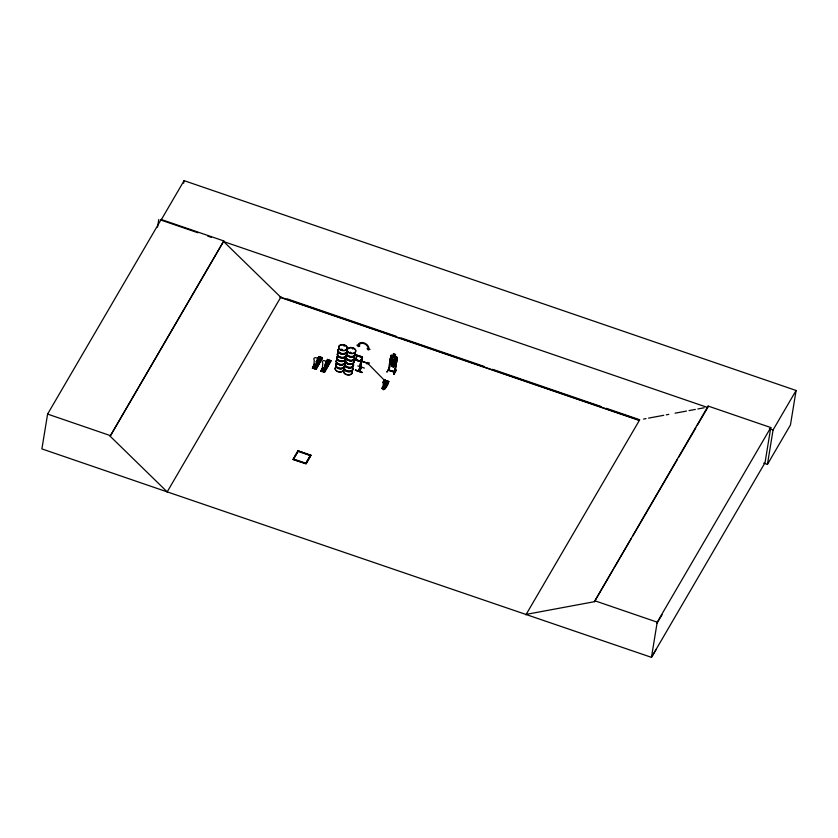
<?xml version="1.0" encoding="UTF-8"?>
<svg xmlns="http://www.w3.org/2000/svg" width="838" height="838" viewBox="0 0 838 838"><rect width="100%" height="100%" fill="white"/><g stroke="black" fill="none" stroke-linecap="round" stroke-linejoin="round"><path stroke-width="1.26" d="M360.864 361.922L361.597 361.964L354.432 359.586M361.775 356.747L361.733 357.093M361.66 361.555L361.545 361.775M355.103 355.144L362.372 357.302M313.653 367.054L314.292 360.267A2.336 1.697 29.4 0 1 314.69 357.826A2.336 1.697 29.4 0 1 317.78 358.863A2.336 1.697 29.4 0 1 317.372 361.293L315.884 367.704M322.169 369.977L322.808 363.179A2.336 1.697 29.4 0 1 323.206 360.749A2.336 1.697 29.4 0 1 326.286 361.775A2.336 1.697 29.4 0 1 325.888 364.216C326.652 366.803 328.098 362.906 325.846 364.394M384.401 388.088L382.914 387.659L383.364 383.071A1.561 1.131 29.4 0 1 383.93 381.416L384.307 379.865M367.191 363.252L366.992 364.038L367.274 363.043L361.848 361.199M656.479 648.905L651.461 657.348L167.191 491.864L110.145 436.21L223.819 240.946L161.168 219.472L47.598 414.087L41.9 448.906L167.275 491.896M110.145 436.21L223.819 240.946M157.523 227.119L158.77 219.525M161.168 219.472L161.064 220.122L184.088 180.652L796.1 390.477L790.454 424.939L767.43 464.399L763.722 463.131M183.679 183.208L184.088 180.652M292.986 459.413L306.079 463.603L310.961 455.233L297.919 450.76L292.986 459.413L306.038 463.885L310.961 455.233M293.53 459.025L298.15 451.116L293.53 459.025L305.86 463.246L310.469 455.348L305.86 463.246M297.919 450.76L310.919 455.526M317.476 359.083L319.037 356.663L322.536 358.036L316.073 369.432L316.041 368.249L315.675 368.877L312.909 367.955L313.422 365.997L313.045 368.427M312.909 367.955L312.773 367.149M313.422 365.997L313.276 366.887L316.544 367.987L316.691 367.086L316.324 367.725L313.559 366.793M313.841 368.144L314.093 366.635L315.088 366.971C314.03 370.585 316.23 366.237 314.041 366.74L313.789 368.249L314.847 368.479M317.298 359.743L320.577 360.843L318.388 360.11M319.257 362.362L315.434 369.223L322.316 357.742L319.069 356.485L319.687 356.988M321.939 368.909L321.792 369.809L325.06 370.909L325.207 370.008L324.84 370.637L322.075 369.715C321.719 366.908 319.791 376.451 323.29 367.84M322.358 371.066L323.363 371.402L323.604 369.893L322.546 369.663L322.305 371.161L322.609 369.558M321.289 370.071L321.425 370.867L324.191 371.8L329.564 361.702M325.626 363.001L327.585 359.397L330.622 360.822M354.244 357.973L354.505 356.391M355.438 370.187L361.859 372.585M357.826 365.986L364.404 368.091M358.392 370.878L360.78 366.677L358.308 371.077M361.691 361.838L361.88 360.937L360.267 360.392L360.131 361.178M355.26 354.526L362.425 356.946L360.068 369.506L359.544 369.349L361.031 359.795L361.765 360.036M361.021 361.492L359.691 368.94L360.235 369.076M361.293 360.466L361.786 357.449M360.937 360.654L361.827 360.319L360.11 369.432M382.83 387.565C381.887 386.161 383.28 389.827 382.023 388.497L383.427 386.234L382.044 388.518M382.641 387.627L382.736 387.03M383.018 388.465L383.186 387.46L383.856 387.68L383.689 388.685M385.396 383.814A1.561 1.131 29.4 0 0 385.386 381.908L385.574 380.284M384.673 388.183L384.82 388.361M384.485 389.314C392.32 381.164 386.37 376.293 383.951 386.559M397.327 357.606L396.688 356.705L390.885 355.448L388.361 370.26L394.855 372.355L397.348 357.554L394.824 372.365M395.002 371.873L388.581 370.103M390.948 355.501L389.639 363.263L390.288 364.017M389.062 369.956L388.434 369.726L389.083 370.469L391.346 356.517L390.676 356.464L391.346 356.517M386.685 385.051L384.516 384.202M387.135 384.16L384.956 383.427M387.523 383.479L385.323 382.861L387.523 383.479L368.427 364.048L368.971 362.875L368.427 364.048M391.65 364.52L391.346 366.258L393.525 366.918L393.724 365.19L394.918 364.928L395.096 356.894L393.085 356.244L390.749 363.566L391.734 364.488L391.451 366.185L393.504 366.96L393.745 365.138M393.808 374.418L396.175 369.904L393.891 374.146M393.902 374.167L396.206 370.187M394.237 372.198L396.594 358.224L397.191 358.423L396.594 358.224M394.269 372.187C396.384 370.459 391.398 372.187 389.22 369.967M526.17 614.39L594.404 601.694L708.141 406.063L770.782 427.548L765.021 462.723L651.461 657.348L657.212 622.163L770.782 427.548M707.974 407.069L708.141 406.063M767.43 464.399L773.076 429.936L796.1 390.477M362.299 357.177L361.786 356.663M315.832 367.788L317.33 361.471M324.348 370.71L325.94 364.132M384.37 388.141L385.428 383.752A1.561 1.131 29.4 0 0 385.417 381.845L385.386 381.908M355.469 369.956L362.016 372.135M367.034 363.346L367.526 362.393L367.295 363.514M318.786 361.964L318.786 361.419M314.564 366.541C314.994 367.191 314.376 366.74 314.994 366.709M314.721 367.358L314.994 366.552M322.829 370.27L323.615 369.579M323.238 370.281L323.615 369.527M383.301 387.9L383.846 387.512M383.27 387.868L383.636 387.324M383.794 387.554L383.521 387.376M341.736 349.268L341.307 349.928L341.715 349.477M342.176 349.896L341.569 349.792M344.554 345.748L343.81 345.57L344.439 345.476M350.263 352.222C349.006 354.296 352.327 351.541 349.635 352.693M352.41 348.692L352.955 348.765M361.827 361.209L367.233 363.325M391.325 357.26L390.309 358.706L391.398 357.292L396.416 358.863L396.783 360.822M389.565 363.263L390.225 364.111L395.274 365.703L396.06 365.316M390.854 355.501L391.671 355.071M393.137 355.553L393.42 353.856L395.567 354.558L395.19 356.328L396.175 357.25L395.651 360.413L394.352 361.419L393.839 364.572L390.99 363.734L392.676 362.226L391.681 359.753L393.169 362.006L395.306 360.969L393.567 362.529L394.593 364.907L393.074 362.77L391.744 363.912L392.341 360.759L391.482 359.052L392.006 355.888L393.179 355.679L393.483 353.929L395.463 354.642M390.498 361.953L390.141 359.994L390.498 361.953L395.588 363.556L396.604 362.11M389.576 367.746L386.873 372.156L389.544 368.039M312.406 368.217L314.973 363.661M314.543 364.635L312.794 368.353L314.774 364.928M317.11 360.078L319.069 356.485M317.895 359.219L319.247 356.957M312.983 368.406L314.973 365.012M318.115 359.293L319.467 357.03M316.46 362.571L319.844 357.166M316.607 362.844L318.534 359.429M316.031 364.006L319.257 358.297M315.486 369.212L321.467 357.69L322.106 357.91M315.214 369.013L321.677 357.533L320.535 360.089M322.337 357.575L315.895 369.139L312.344 368.196M322.295 357.836L315.884 369.233M321.153 371.087L322.85 367.714M325.846 362.487L327.585 359.397M321.09 371.066L323.059 367.557M321.31 371.265L323.206 367.83M321.562 371.349L323.049 368.909M326.265 363.21L327.899 359.911M323.07 369.024L321.949 371.485L323.279 369.202M324.935 365.578L327.564 361.042M324.484 366.908L327.773 361.22M323.133 369.307L322.881 370.312L323.353 369.893M323.259 369.684L322.829 370.019L323.384 369.705M323.321 369.705L322.965 370.333L323.028 369.631M323.95 372.145L330.141 360.55M323.499 371.988L330.193 360.455M324.191 371.8L329.774 361.88M324.777 371.056L329.9 361.922M327.553 359.586L330.821 360.675L324.17 372.219L330.853 360.497M330.539 360.79L331.052 360.958L324.62 372.355L320.86 371.108M383.93 381.416L383.961 381.363A1.561 1.131 29.4 0 0 383.364 383.071L383.364 383.071M385.082 383.071L386.507 380.682M385.354 383.165L386.496 380.881L387.02 381.143M384.789 384.265L386.486 380.808L388.822 381.719L384.527 389.324L382.013 388.486M384.935 384.317L386.905 380.944M383.615 387.868L383.584 387.575M384.244 389.241L388.507 381.636M388.392 381.583C379.583 397.442 383.993 386.266 388.811 381.73M384.202 389.22L388.685 381.416M360.267 360.392L361.88 360.937M362.246 357.596L355.186 354.998M361.545 360.927L361.01 360.246M358.015 371.025L360.403 366.824M359.439 371.538L361.817 367.306M167.191 491.864L281.023 296.788M525.897 614.841L639.729 419.765L606.335 408.316M594.404 601.694L612.85 570.081M614.17 567.829L631.297 538.478M632.617 536.215L677.408 459.454M678.728 457.202L695.854 427.851M697.174 425.589L707.712 407.53L223.715 241.595L280.761 297.249L639.467 420.226M657.055 623.168L662.083 614.736M395.526 363.524L396.531 362.079M327.208 364.991L327.04 364.101M322.735 370.166L323.028 370.365M344.523 345.685L343.894 345.769M352.767 348.482L352.871 348.797M350.095 352.997L350.902 352.819M317.581 361.126L317.612 362.11L318.712 361.932M325.94 364.279L326.83 364.174M385.92 384.527L386.14 383.825M386.161 384.474L386.025 383.773M342.302 349.991L341.181 349.718M383.773 389.073L384.485 388.528L382.306 387.805M317.56 361.272L319.99 361.869L316.743 360.591M318.388 362.226L318.838 361.555M327.092 364.939L326.328 364.959M643.521 419.063L646.056 418.591M648.581 418.12L663.748 415.302M666.273 414.831L668.797 414.36M675.114 413.186L686.49 411.07M689.025 410.599L695.341 409.426M697.865 408.954L704.182 407.781M317.728 361.22L318.754 361.555M385.752 383.731L385.532 384.443L386.004 383.867M324.358 372.145L324.306 371.077M384.579 379.803L385.438 380.19M317.916 361.188L318.65 361.44M318.22 362.1L317.382 361.733M350.41 352.829L349.949 352.589M356.119 359.869L353.961 359.67L356.181 359.931L356.831 355.951L354.799 354.642M384.768 379.803L385.302 380.043M341.852 349.289L342.449 349.739M388.497 370.103L395.002 372.229M326.935 362.854L329.083 363.765L326.904 363.032M325.259 363.514L328.506 364.792L326.317 364.059M316.094 361.744L319.341 363.022L316.062 361.932M325.699 365.033L327.857 365.944L324.578 364.844M355.176 354.673L362.414 356.967L361.587 361.995L354.348 359.732M360.937 360.371L361.67 360.612M354.505 359.125L360.466 361.126M354.422 359.272L361.754 361.723M355.406 370.218L361.985 372.386M162.289 220.541L197.915 232.755M207.74 236.117L211.427 237.384M769.368 428.668L773.076 429.936M287.214 298.904L396.06 336.227M401.004 337.924L483.882 366.332M492.545 369.307L601.391 406.619M279.934 297.27L638.755 420.278M298.098 451.41L310.416 455.631M594.571 600.689L657.212 622.163M47.598 414.087L110.249 435.571M359.544 369.349L360.895 360.696M326.129 365.022L325.825 364.383M343.842 370.637L343.863 370.647A4.358 2.902 9.3 0 0 347.529 374.921A4.358 2.902 9.3 0 0 352.211 371.957M345.602 359.785L345.612 359.795A4.358 2.902 9.3 0 0 349.31 364.08A4.358 2.902 9.3 0 0 353.992 361.115M337.086 356.862L337.096 356.873A4.358 2.902 9.3 0 0 341.349 361.251A4.358 2.902 9.3 0 0 345.141 357.47M354.202 357.166A4.379 2.912 9.3 0 1 349.823 360.906A4.379 2.912 9.3 0 1 346.712 356.003M354.285 356.936A4.441 2.954 9.3 0 1 349.855 360.728A4.441 2.954 9.3 0 1 346.702 355.752M354.024 360.895A4.358 2.902 9.3 0 1 349.341 363.86A4.358 2.902 9.3 0 1 345.706 359.596M354.914 353.133A4.441 2.954 9.3 0 1 350.483 356.925A4.441 2.954 9.3 0 1 347.32 351.95M354.296 356.538A4.368 2.902 9.3 0 1 350.504 360.33A4.368 2.902 9.3 0 1 346.293 355.993M354.809 353.364A4.368 2.902 9.3 0 1 351.017 357.166A4.368 2.902 9.3 0 1 346.806 352.829M354.317 356.737A4.441 2.954 9.3 0 1 349.886 360.529A4.441 2.954 9.3 0 1 346.733 355.563M354.945 352.934A4.441 2.954 9.3 0 1 350.514 356.726A4.441 2.954 9.3 0 1 347.351 351.761M354.924 352.725A4.379 2.912 9.3 0 1 350.556 356.464A4.379 2.912 9.3 0 1 347.435 351.562M352.421 368.008A4.379 2.912 9.3 0 1 348.053 371.747A4.379 2.912 9.3 0 1 344.931 366.845M352.515 367.777A4.441 2.954 9.3 0 1 348.084 371.569A4.441 2.954 9.3 0 1 344.921 366.594M352.253 371.747A4.358 2.902 9.3 0 1 347.571 374.712A4.358 2.902 9.3 0 1 343.936 370.459M353.929 361.461A4.358 2.902 9.3 0 1 349.247 364.425A4.358 2.902 9.3 0 1 345.612 360.162M353.992 361.272A4.389 2.912 9.3 0 1 349.278 364.258A4.389 2.912 9.3 0 1 345.623 359.973M353.133 363.975A4.441 2.954 9.3 0 1 348.702 367.767A4.441 2.954 9.3 0 1 345.549 362.791M352.515 367.369A4.368 2.902 9.3 0 1 348.158 371.108A4.368 2.902 9.3 0 1 345.046 366.216M353.364 364.97A4.368 2.902 9.3 0 1 348.116 367.83A4.368 2.902 9.3 0 1 345.56 363.043M352.547 367.578A4.441 2.954 9.3 0 1 348.116 371.37A4.441 2.954 9.3 0 1 344.952 366.405M353.165 363.776A4.441 2.954 9.3 0 1 348.734 367.568A4.441 2.954 9.3 0 1 345.581 362.592M353.154 363.566A4.379 2.912 9.3 0 1 348.776 367.306A4.379 2.912 9.3 0 1 345.665 362.404M346.052 355.783A4.379 2.912 9.3 0 1 340.207 357.721A4.379 2.912 9.3 0 1 338.196 353.081M346.146 355.563A4.441 2.954 9.3 0 1 340.218 357.533A4.441 2.954 9.3 0 1 338.185 352.84M345.183 357.229A4.358 2.902 9.3 0 1 341.391 361.01A4.358 2.902 9.3 0 1 337.19 356.695M346.513 352.494A4.441 2.954 9.3 0 1 340.322 353.521A4.441 2.954 9.3 0 1 338.803 349.037M346.146 355.144A4.368 2.902 9.3 0 1 340.312 357.072A4.368 2.902 9.3 0 1 338.311 352.452M345.885 353.322A4.368 2.902 9.3 0 1 339.83 353.458A4.368 2.902 9.3 0 1 338.824 349.289M346.178 355.375A4.441 2.954 9.3 0 1 340.259 357.334A4.441 2.954 9.3 0 1 338.217 352.641M346.806 351.572A4.441 2.954 9.3 0 1 340.877 353.531A4.441 2.954 9.3 0 1 338.835 348.838M346.785 351.342A4.379 2.912 9.3 0 1 340.93 353.28A4.379 2.912 9.3 0 1 338.919 348.639M344.282 366.625A4.379 2.912 9.3 0 1 338.437 368.552A4.379 2.912 9.3 0 1 336.415 363.922M344.376 366.405A4.441 2.954 9.3 0 1 338.447 368.374A4.441 2.954 9.3 0 1 336.405 363.682M343.737 369.799A4.358 2.902 9.3 0 1 338.458 371.894A4.358 2.902 9.3 0 1 335.378 367.746M343.769 369.589A4.358 2.902 9.3 0 1 338.489 371.684A4.358 2.902 9.3 0 1 335.42 367.536M345.204 360.026A4.358 2.902 9.3 0 1 339.631 361.23A4.358 2.902 9.3 0 1 337.096 357.25M345.088 357.784A4.358 2.902 9.3 0 1 345.455 359.303M345.141 357.585A4.389 2.912 9.3 0 1 341.338 361.388A4.389 2.912 9.3 0 1 337.106 357.04M344.963 361.827A4.441 2.954 9.3 0 1 339.62 364.729A4.441 2.954 9.3 0 1 337.033 359.869M344.376 365.986A4.368 2.902 9.3 0 1 338.542 367.913A4.368 2.902 9.3 0 1 336.53 363.294M344.858 362.047A4.368 2.902 9.3 0 1 339.6 364.907A4.368 2.902 9.3 0 1 337.054 360.131M344.146 366.95A4.441 2.954 9.3 0 1 337.955 367.966A4.441 2.954 9.3 0 1 336.436 363.483M344.994 361.628A4.441 2.954 9.3 0 1 339.652 364.54A4.441 2.954 9.3 0 1 337.065 359.68M344.963 361.408A4.379 2.912 9.3 0 1 339.704 364.279A4.379 2.912 9.3 0 1 337.148 359.481M317.979 358.413L321.226 359.691L317.979 358.413M318.419 357.637L321.656 358.915L318.419 357.637M326.495 361.335L329.743 362.603L326.495 361.335M326.925 360.56L330.172 361.838L326.925 360.56M359.125 371.129L361.524 366.929L359.135 371.129M385.773 381.971L387.942 382.819L385.773 381.971M386.067 381.458L388.235 382.306L386.067 381.458M391.954 365.452L393.158 366.436L391.954 365.452M393.766 354.38L394.97 355.364L393.766 354.38M369.788 349.383L368.301 349.949L367.138 348.493L368.06 348.807A4.923 3.572 29.6 0 0 364.059 343.632A4.923 3.572 29.6 0 0 358.884 345.717L359.785 346.021L358.214 346.555L356.967 345.078L357.878 345.382A5.897 4.274 29.6 0 1 364.09 342.889A5.897 4.274 29.6 0 1 368.877 349.079L369.788 349.383M394.572 360.057L392.561 359.397L394.572 360.068M394.352 361.408L392.341 360.759L394.352 361.419M348.158 351.96A4.358 2.902 9.3 0 0 355.542 351.792A4.358 2.902 9.3 0 0 350.787 347.456A4.358 2.902 9.3 0 0 348.158 351.96M348.105 352.274A4.358 2.902 9.3 0 0 355.49 352.107A4.358 2.902 9.3 0 0 350.734 347.77A4.358 2.902 9.3 0 0 348.105 352.274M339.641 349.037A4.358 2.902 9.3 0 0 347.026 348.87A4.358 2.902 9.3 0 0 342.271 344.533A4.358 2.902 9.3 0 0 339.641 349.037M339.589 349.352A4.358 2.902 9.3 0 0 346.974 349.184A4.358 2.902 9.3 0 0 342.218 344.847A4.358 2.902 9.3 0 0 339.589 349.352"/></g></svg>
